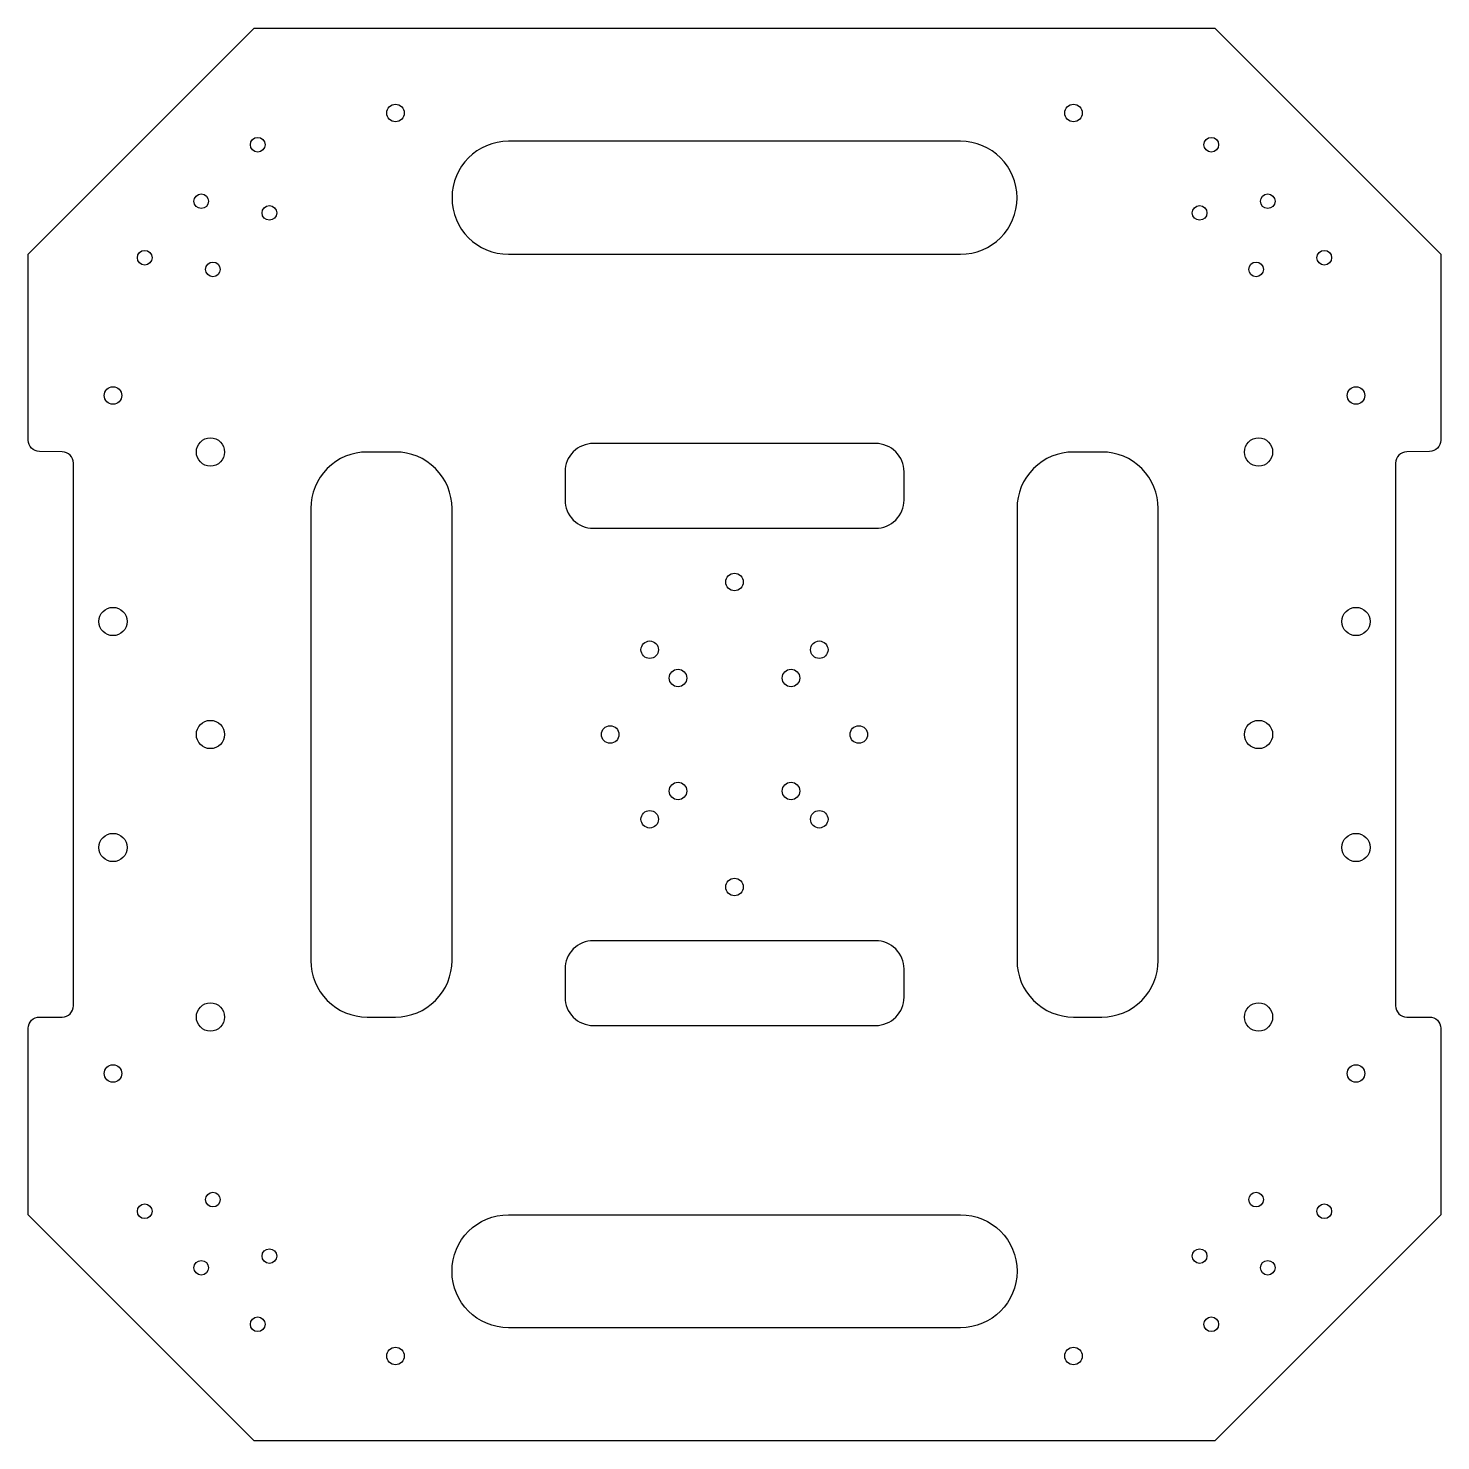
# Model space of a CAD drawing. Header units: millimetres. Extents: x -125 to 125, y -125 to 125.
import ezdxf

# ---------------------------------------------------------------- set-up
doc = ezdxf.new("R2010")
doc.units = ezdxf.units.MM
doc.layers.get('0').update_dxf_attribs({"linetype": 'CONTINUOUS'})

msp = doc.modelspace()

# ---------------------------------------------------------------- linework, layer by layer
for points in [[(125, 52.08, -0.410178), (123.03, 50.08), (118.97, 50.03, 0.410178), (117, 48.03), (117, -48, 0.414214), (119, -50), (123, -50, -0.414214), (125, -52), (125, -85), (85, -125), (-85, -125), (-125, -85), (-125, -52, -0.414214), (-123, -50), (-119, -50, 0.414214), (-117, -48), (-117, 48.03, 0.410178), (-118.97, 50.03), (-123.03, 50.08, -0.410178), (-125, 52.08), (-125, 85), (-85, 125), (85, 125), (125, 85)], [(40, 105), (-40, 105, 1), (-40, 85), (40, 85, 1)], [(25, 51.5), (-25, 51.5, 0.414214), (-30, 46.5), (-30, 41.5, 0.414214), (-25, 36.5), (25, 36.5, 0.414214), (30, 41.5), (30, 46.5, 0.414214)], [(-50, -40), (-50, 40, 0.414214), (-60, 50), (-65, 50, 0.414214), (-75, 40), (-75, -40, 0.414214), (-65, -50), (-60, -50, 0.414214)], [(65, 50), (60, 50, 0.414214), (50, 40), (50, -40, 0.414214), (60, -50), (65, -50, 0.414214), (75, -40), (75, 40, 0.414214)], [(-30, -41.5), (-30, -46.5, 0.414214), (-25, -51.5), (25, -51.5, 0.414214), (30, -46.5), (30, -41.5, 0.414214), (25, -36.5), (-25, -36.5, 0.414214)], [(40, -85, -1), (40, -105), (-40, -105, -1), (-40, -85)]]:
    msp.add_lwpolyline(points, format="xyb", close=True)
for centre, radius in [((-60, 110), 1.55), ((60, 110), 1.55), ((-84.39, 104.39), 1.3), ((84.39, 104.39), 1.3), ((-94.39, 94.39), 1.3), ((94.39, 94.39), 1.3), ((-82.32, 92.32), 1.3), ((82.32, 92.32), 1.3), ((-104.39, 84.39), 1.3), ((104.39, 84.39), 1.3), ((-92.32, 82.32), 1.3), ((92.32, 82.32), 1.3), ((-110, 60), 1.55), ((110, 60), 1.55), ((-92.75, 50), 2.5), ((92.75, 50), 2.5), ((0, 27), 1.55), ((-110, 20), 2.5), ((110, 20), 2.5), ((-15, 15), 1.55), ((15, 15), 1.55), ((-10, 10), 1.55), ((10, 10), 1.55), ((-92.75, 0), 2.5), ((-22, 0), 1.55), ((22, 0), 1.55), ((92.75, 0), 2.5), ((-10, -10), 1.55), ((10, -10), 1.55), ((-15, -15), 1.55), ((15, -15), 1.55), ((-110, -20), 2.5), ((110, -20), 2.5), ((0, -27), 1.55), ((-92.75, -50), 2.5), ((92.75, -50), 2.5), ((-110, -60), 1.55), ((110, -60), 1.55), ((-92.32, -82.32), 1.3), ((92.32, -82.32), 1.3), ((-104.39, -84.39), 1.3), ((104.39, -84.39), 1.3), ((-82.32, -92.32), 1.3), ((82.32, -92.32), 1.3), ((-94.39, -94.39), 1.3), ((94.39, -94.39), 1.3), ((-84.39, -104.39), 1.3), ((84.39, -104.39), 1.3), ((-60, -110), 1.55), ((60, -110), 1.55)]:
    msp.add_circle(centre, radius)

doc.saveas('drawing.dxf')
